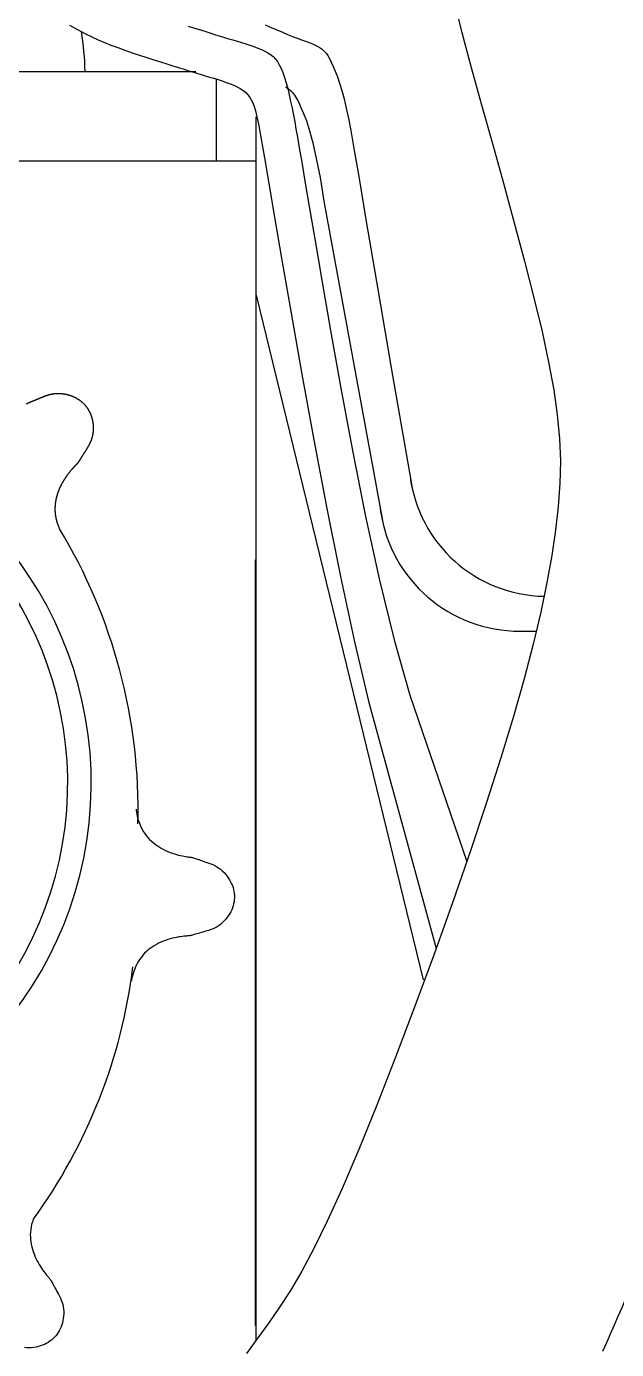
# Model space of a CAD drawing. Header units: millimetres. Extents: x -390 to 2317, y 0 to 1124.
# Drawn here: x 636.2 to 715.6, y 203.7 to 381.5 of the extents above; entities that cross this region are included whole.
import ezdxf

# ---------------------------------------------------------------- set-up
doc = ezdxf.new("R2010")
doc.units = ezdxf.units.MM
doc.layers.add('ceco.net 102 chopper', color=7, linetype='Continuous')

msp = doc.modelspace()

# ---------------------------------------------------------------- linework, layer by layer
at = {"layer": 'ceco.net 102 chopper'}
for p, q in [((693.7, 384.95), (694.79, 380.69)), ((642.01, 381.69), (643.11, 381.08)), ((643.11, 381.08), (644.1, 380.56)), ((644.1, 380.56), (645.01, 380.11)), ((657.99, 381.56), (658.85, 381.29)), ((658.85, 381.29), (659.64, 381.04)), ((659.64, 381.04), (660.36, 380.82)), ((660.36, 380.82), (661.04, 380.6)), ((661.04, 380.6), (661.67, 380.4)), ((668.34, 381.74), (669.14, 381.38)), ((669.14, 381.38), (669.91, 381.04)), ((669.91, 381.04), (670.65, 380.72)), ((670.65, 380.72), (671.34, 380.44)), ((694.79, 380.69), (696.05, 376)), ((645.01, 380.11), (645.87, 379.71)), ((645.87, 379.71), (646.72, 379.35)), ((646.72, 379.35), (647.59, 379)), ((647.59, 379), (648.51, 378.66)), ((661.67, 380.4), (662.28, 380.22)), ((662.28, 380.22), (662.86, 380.04)), ((662.86, 380.04), (663.43, 379.86)), ((663.43, 379.86), (664, 379.69)), ((664, 379.69), (664.57, 379.52)), ((664.57, 379.52), (665.15, 379.34)), ((665.15, 379.34), (665.72, 379.17)), ((665.72, 379.17), (666.29, 378.99)), ((666.29, 378.99), (666.83, 378.8)), ((666.83, 378.8), (667.35, 378.61)), ((671.34, 380.44), (672, 380.18)), ((672, 380.18), (672.62, 379.95)), ((672.62, 379.95), (673.2, 379.73)), ((673.2, 379.73), (673.74, 379.54)), ((673.74, 379.54), (674.23, 379.35)), ((674.23, 379.35), (674.68, 379.18)), ((674.68, 379.18), (675.08, 379)), ((675.08, 379), (675.43, 378.83)), ((675.43, 378.83), (675.74, 378.65)), ((648.51, 378.66), (649.47, 378.32)), ((649.47, 378.32), (650.45, 377.98)), ((650.45, 377.98), (651.43, 377.66)), ((651.43, 377.66), (652.41, 377.34)), ((652.41, 377.34), (653.36, 377.04)), ((653.36, 377.04), (654.27, 376.75)), ((667.35, 378.61), (667.84, 378.41)), ((667.84, 378.41), (668.29, 378.2)), ((668.29, 378.2), (668.7, 377.98)), ((668.7, 377.98), (669.06, 377.74)), ((669.06, 377.74), (669.4, 377.47)), ((669.4, 377.47), (669.7, 377.15)), ((669.7, 377.15), (669.98, 376.79)), ((675.74, 378.65), (676.02, 378.44)), ((676.02, 378.44), (676.28, 378.2)), ((676.28, 378.2), (676.52, 377.92)), ((676.52, 377.92), (676.75, 377.59)), ((676.75, 377.59), (676.98, 377.19)), ((676.98, 377.19), (677.23, 376.71)), ((603.36, 375.44), (659, 375.44)), ((654.27, 376.75), (655.13, 376.48)), ((655.13, 376.48), (655.92, 376.24)), ((655.92, 376.24), (656.64, 376.01)), ((656.64, 376.01), (657.32, 375.8)), ((657.32, 375.8), (657.95, 375.6)), ((657.95, 375.6), (658.56, 375.41)), ((658.56, 375.41), (659.14, 375.23)), ((659.14, 375.23), (659.71, 375.05)), ((669.98, 376.79), (670.23, 376.37)), ((670.23, 376.37), (670.48, 375.88)), ((670.48, 375.88), (670.71, 375.32)), ((670.71, 375.32), (670.93, 374.67)), ((677.23, 376.71), (677.48, 376.15)), ((677.48, 376.15), (677.76, 375.5)), ((677.76, 375.5), (678.04, 374.74)), ((696.05, 376), (697.43, 370.99)), ((659.71, 375.05), (660.28, 374.88)), ((660.28, 374.88), (660.85, 374.71)), ((660.85, 374.71), (661.43, 374.54)), ((661.43, 374.54), (662, 374.36)), ((661.75, 374.44), (661.75, 363.41)), ((662, 374.36), (662.57, 374.18)), ((662.57, 374.18), (663.11, 374)), ((663.11, 374), (663.63, 373.8)), ((663.63, 373.8), (664.12, 373.6)), ((664.12, 373.6), (664.57, 373.39)), ((664.57, 373.39), (664.98, 373.17)), ((670.93, 374.67), (671.15, 373.94)), ((671.15, 373.94), (671.36, 373.15)), ((678.04, 374.74), (678.34, 373.88)), ((678.34, 373.88), (678.64, 372.89)), ((664.98, 373.17), (665.34, 372.94)), ((665.34, 372.94), (665.67, 372.67)), ((665.67, 372.67), (665.96, 372.38)), ((665.96, 372.38), (666.23, 372.05)), ((666.23, 372.05), (666.46, 371.67)), ((666.46, 371.67), (666.67, 371.25)), ((671.36, 373.15), (671.57, 372.31)), ((671.57, 372.31), (671.76, 371.43)), ((678.64, 372.89), (678.94, 371.78)), ((678.94, 371.78), (679.24, 370.54)), ((666.67, 371.25), (666.86, 370.76)), ((666.86, 370.76), (667.03, 370.19)), ((667.03, 370.19), (667.23, 369.38)), ((671.76, 371.43), (671.95, 370.52)), ((671.95, 370.52), (672.14, 369.6)), ((679.24, 370.54), (679.54, 369.15)), ((697.43, 370.99), (698.89, 365.77)), ((667.14, 204.99), (667.14, 369.36)), ((667.23, 369.38), (667.47, 368.16)), ((667.47, 368.16), (667.79, 366.38)), ((672.14, 369.6), (672.31, 368.67)), ((672.31, 368.67), (672.48, 367.73)), ((679.54, 369.15), (679.85, 367.52)), ((667.79, 366.38), (668.23, 363.85)), ((672.48, 367.73), (672.68, 366.63)), ((672.68, 366.63), (672.92, 365.2)), ((679.85, 367.52), (680.27, 365.12)), ((672.92, 365.2), (673.25, 363.29)), ((680.27, 365.12), (680.91, 361.34)), ((698.89, 365.77), (700.37, 360.44)), ((668.23, 363.85), (668.82, 360.4)), ((673.25, 363.29), (673.68, 360.72)), ((680.91, 361.34), (681.88, 355.58)), ((668.82, 360.4), (669.6, 355.87)), ((673.68, 360.72), (674.26, 357.33)), ((700.37, 360.44), (701.83, 355.14)), ((669.6, 355.87), (670.59, 350.09)), ((674.26, 357.33), (675.01, 352.95)), ((681.88, 355.58), (683.3, 347.22)), ((701.83, 355.14), (703.21, 349.96)), ((675.01, 352.95), (675.95, 347.42)), ((670.59, 350.09), (671.82, 342.98)), ((703.21, 349.96), (704.48, 345.05)), ((675.95, 347.42), (677.12, 340.65)), ((683.3, 347.22), (685.29, 335.65)), ((667.14, 345.4), (689.57, 253.38)), ((704.48, 345.05), (705.57, 340.5)), ((671.82, 342.98), (673.26, 334.8)), ((677.12, 340.65), (678.5, 332.9)), ((705.57, 340.5), (706.46, 336.4)), ((706.46, 336.4), (707.14, 332.69)), ((673.26, 334.8), (674.88, 325.94)), ((685.29, 335.65), (687.96, 320.26)), ((678.5, 332.9), (680.06, 324.53)), ((707.14, 332.69), (707.62, 329.3)), ((636.22, 330.78), (636.23, 330.79)), ((636.23, 330.79), (636.24, 330.79)), ((636.24, 330.79), (636.25, 330.8)), ((636.25, 330.8), (636.27, 330.81)), ((636.27, 330.81), (636.28, 330.81)), ((636.28, 330.81), (636.29, 330.82)), ((636.29, 330.82), (636.3, 330.83)), ((636.3, 330.83), (636.31, 330.84)), ((636.31, 330.84), (636.33, 330.84)), ((636.33, 330.84), (636.34, 330.85)), ((636.34, 330.85), (636.35, 330.86)), ((636.35, 330.86), (636.36, 330.86)), ((636.36, 330.86), (636.37, 330.87)), ((636.37, 330.87), (636.39, 330.88)), ((636.39, 330.88), (636.4, 330.89)), ((636.4, 330.89), (636.41, 330.89)), ((636.41, 330.89), (636.42, 330.9)), ((636.42, 330.9), (636.44, 330.91)), ((636.44, 330.91), (636.45, 330.91)), ((636.45, 330.91), (636.46, 330.92)), ((636.46, 330.92), (636.48, 330.93)), ((636.48, 330.93), (636.49, 330.93)), ((636.49, 330.93), (636.5, 330.94)), ((636.5, 330.94), (636.52, 330.95)), ((636.52, 330.95), (636.53, 330.95)), ((636.53, 330.95), (636.55, 330.96)), ((636.55, 330.96), (636.56, 330.97)), ((636.56, 330.97), (636.57, 330.97)), ((636.57, 330.97), (636.59, 330.98)), ((636.59, 330.98), (636.6, 330.99)), ((636.6, 330.99), (636.62, 330.99)), ((636.62, 330.99), (636.63, 331)), ((636.63, 331), (636.65, 331.01)), ((636.65, 331.01), (636.67, 331.01)), ((636.67, 331.01), (636.68, 331.02)), ((636.68, 331.02), (636.7, 331.03)), ((636.7, 331.03), (636.71, 331.03)), ((636.71, 331.03), (636.73, 331.04)), ((636.73, 331.04), (636.75, 331.05)), ((636.75, 331.05), (636.76, 331.05)), ((636.76, 331.05), (636.78, 331.06)), ((636.78, 331.06), (636.8, 331.07)), ((636.8, 331.07), (636.81, 331.08)), ((636.81, 331.08), (636.83, 331.08)), ((636.83, 331.08), (636.85, 331.09)), ((636.85, 331.09), (636.87, 331.1)), ((636.87, 331.1), (636.89, 331.1)), ((636.89, 331.1), (636.9, 331.11)), ((636.9, 331.11), (636.92, 331.12)), ((636.92, 331.12), (636.94, 331.13)), ((636.94, 331.13), (636.96, 331.13)), ((636.96, 331.13), (636.98, 331.14)), ((636.98, 331.14), (637, 331.15)), ((637, 331.15), (637.02, 331.16)), ((637.02, 331.16), (637.04, 331.16)), ((637.04, 331.16), (637.06, 331.17)), ((637.06, 331.17), (637.08, 331.18)), ((637.08, 331.18), (637.1, 331.19)), ((637.1, 331.19), (637.12, 331.2)), ((637.12, 331.2), (637.14, 331.2)), ((637.14, 331.2), (637.16, 331.21)), ((637.16, 331.21), (637.18, 331.22)), ((637.18, 331.22), (637.2, 331.23)), ((637.2, 331.23), (637.23, 331.24)), ((637.23, 331.24), (637.25, 331.25)), ((637.25, 331.25), (637.27, 331.26)), ((637.27, 331.26), (637.29, 331.26)), ((637.29, 331.26), (637.32, 331.27)), ((637.32, 331.27), (637.34, 331.28)), ((637.34, 331.28), (637.36, 331.29)), ((637.36, 331.29), (637.39, 331.3)), ((637.39, 331.3), (637.41, 331.31)), ((637.41, 331.31), (637.43, 331.32)), ((637.43, 331.32), (637.46, 331.33)), ((637.46, 331.33), (637.48, 331.34)), ((637.48, 331.34), (637.51, 331.35)), ((637.51, 331.35), (637.53, 331.36)), ((637.53, 331.36), (637.56, 331.37)), ((637.56, 331.37), (637.58, 331.38)), ((637.58, 331.38), (637.61, 331.39)), ((637.61, 331.39), (637.63, 331.4)), ((637.63, 331.4), (637.66, 331.41)), ((637.66, 331.41), (637.69, 331.42)), ((637.69, 331.42), (637.71, 331.43)), ((637.71, 331.43), (637.74, 331.45)), ((637.74, 331.45), (637.77, 331.46)), ((637.77, 331.46), (637.8, 331.47)), ((637.8, 331.47), (637.82, 331.48)), ((637.82, 331.48), (637.85, 331.49)), ((637.85, 331.49), (637.88, 331.5)), ((637.88, 331.5), (637.91, 331.52)), ((637.91, 331.52), (637.94, 331.53)), ((637.94, 331.53), (637.97, 331.54)), ((637.97, 331.54), (638, 331.55)), ((638, 331.55), (638.03, 331.57)), ((638.03, 331.57), (638.05, 331.58)), ((638.05, 331.58), (638.08, 331.59)), ((638.08, 331.59), (638.12, 331.6)), ((638.12, 331.6), (638.15, 331.62)), ((638.15, 331.62), (638.18, 331.63)), ((638.18, 331.63), (638.21, 331.64)), ((638.21, 331.64), (638.24, 331.66)), ((638.24, 331.66), (638.27, 331.67)), ((638.27, 331.67), (638.3, 331.68)), ((638.3, 331.68), (638.33, 331.69)), ((638.33, 331.69), (638.36, 331.71)), ((638.36, 331.71), (638.4, 331.72)), ((638.4, 331.72), (638.43, 331.73)), ((638.43, 331.73), (638.46, 331.75)), ((638.46, 331.75), (638.49, 331.76)), ((638.49, 331.76), (638.53, 331.77)), ((638.53, 331.77), (638.56, 331.79)), ((638.56, 331.79), (638.59, 331.8)), ((638.59, 331.8), (638.63, 331.81)), ((638.63, 331.81), (638.66, 331.82)), ((638.66, 331.82), (638.69, 331.84)), ((638.69, 331.84), (638.73, 331.85)), ((638.73, 331.85), (638.76, 331.86)), ((638.76, 331.86), (638.8, 331.87)), ((638.8, 331.87), (638.83, 331.89)), ((638.83, 331.89), (638.87, 331.9)), ((638.87, 331.9), (638.9, 331.91)), ((638.9, 331.91), (638.94, 331.92)), ((638.94, 331.92), (638.97, 331.93)), ((638.97, 331.93), (639.01, 331.94)), ((639.01, 331.94), (639.04, 331.96)), ((639.04, 331.96), (639.08, 331.97)), ((639.08, 331.97), (639.11, 331.98)), ((639.11, 331.98), (639.15, 331.99)), ((639.15, 331.99), (639.19, 332)), ((639.19, 332), (639.22, 332.01)), ((639.22, 332.01), (639.26, 332.02)), ((639.26, 332.02), (639.3, 332.03)), ((639.3, 332.03), (639.33, 332.04)), ((639.33, 332.04), (639.37, 332.05)), ((639.37, 332.05), (639.41, 332.06)), ((639.41, 332.06), (639.44, 332.07)), ((639.44, 332.07), (639.48, 332.08)), ((639.48, 332.08), (639.52, 332.09)), ((639.52, 332.09), (639.55, 332.09)), ((639.55, 332.09), (639.59, 332.1)), ((639.59, 332.1), (639.63, 332.11)), ((639.63, 332.11), (639.67, 332.12)), ((639.67, 332.12), (639.7, 332.12)), ((639.7, 332.12), (639.74, 332.13)), ((639.74, 332.13), (639.78, 332.14)), ((639.78, 332.14), (639.82, 332.14)), ((639.82, 332.14), (639.86, 332.15)), ((639.86, 332.15), (639.89, 332.16)), ((639.89, 332.16), (639.93, 332.16)), ((639.93, 332.16), (639.97, 332.17)), ((639.97, 332.17), (640.01, 332.17)), ((640.01, 332.17), (640.05, 332.17)), ((640.05, 332.17), (640.09, 332.18)), ((640.09, 332.18), (640.12, 332.18)), ((640.12, 332.18), (640.16, 332.18)), ((640.16, 332.18), (640.2, 332.19)), ((640.2, 332.19), (640.24, 332.19)), ((640.24, 332.19), (640.28, 332.19)), ((640.28, 332.19), (640.32, 332.19)), ((640.32, 332.19), (640.36, 332.19)), ((640.36, 332.19), (640.4, 332.2)), ((640.4, 332.2), (640.44, 332.2)), ((640.44, 332.2), (640.47, 332.2)), ((640.47, 332.2), (640.51, 332.2)), ((640.51, 332.2), (640.55, 332.2)), ((640.55, 332.2), (640.59, 332.2)), ((640.59, 332.2), (640.63, 332.19)), ((640.63, 332.19), (640.67, 332.19)), ((640.67, 332.19), (640.71, 332.19)), ((640.71, 332.19), (640.75, 332.19)), ((640.75, 332.19), (640.79, 332.19)), ((640.79, 332.19), (640.83, 332.18)), ((640.83, 332.18), (640.86, 332.18)), ((640.86, 332.18), (640.9, 332.18)), ((640.9, 332.18), (640.94, 332.17)), ((640.94, 332.17), (640.98, 332.17)), ((640.98, 332.17), (641.02, 332.17)), ((641.02, 332.17), (641.06, 332.16)), ((641.06, 332.16), (641.1, 332.16)), ((641.1, 332.16), (641.14, 332.15)), ((641.14, 332.15), (641.17, 332.15)), ((641.17, 332.15), (641.21, 332.14)), ((641.21, 332.14), (641.25, 332.14)), ((641.25, 332.14), (641.29, 332.13)), ((641.29, 332.13), (641.33, 332.12)), ((641.33, 332.12), (641.37, 332.12)), ((641.37, 332.12), (641.41, 332.11)), ((641.41, 332.11), (641.44, 332.1)), ((641.44, 332.1), (641.48, 332.09)), ((641.48, 332.09), (641.52, 332.09)), ((641.52, 332.09), (641.56, 332.08)), ((641.56, 332.08), (641.6, 332.07)), ((641.6, 332.07), (641.63, 332.06)), ((641.63, 332.06), (641.67, 332.05)), ((641.67, 332.05), (641.71, 332.04)), ((641.71, 332.04), (641.75, 332.03)), ((641.75, 332.03), (641.78, 332.02)), ((641.78, 332.02), (641.82, 332.01)), ((641.82, 332.01), (641.86, 332)), ((641.86, 332), (641.89, 331.99)), ((641.89, 331.99), (641.93, 331.98)), ((641.93, 331.98), (641.97, 331.97)), ((641.97, 331.97), (642, 331.96)), ((642, 331.96), (642.04, 331.95)), ((642.04, 331.95), (642.08, 331.94)), ((642.08, 331.94), (642.11, 331.93)), ((642.11, 331.93), (642.15, 331.91)), ((642.15, 331.91), (642.18, 331.9)), ((642.18, 331.9), (642.22, 331.89)), ((642.22, 331.89), (642.25, 331.88)), ((642.25, 331.88), (642.29, 331.86)), ((642.29, 331.86), (642.32, 331.85)), ((642.32, 331.85), (642.36, 331.84)), ((642.36, 331.84), (642.39, 331.82)), ((642.39, 331.82), (642.43, 331.81)), ((642.43, 331.81), (642.46, 331.8)), ((642.46, 331.8), (642.49, 331.78)), ((642.49, 331.78), (642.53, 331.77)), ((642.53, 331.77), (642.56, 331.75)), ((642.56, 331.75), (642.6, 331.74)), ((642.6, 331.74), (642.63, 331.72)), ((642.63, 331.72), (642.66, 331.71)), ((642.66, 331.71), (642.69, 331.69)), ((642.69, 331.69), (642.73, 331.67)), ((642.73, 331.67), (642.76, 331.66)), ((642.76, 331.66), (642.79, 331.64)), ((642.79, 331.64), (642.82, 331.63)), ((642.82, 331.63), (642.86, 331.61)), ((642.86, 331.61), (642.89, 331.59)), ((642.89, 331.59), (642.92, 331.58)), ((642.92, 331.58), (642.95, 331.56)), ((642.95, 331.56), (642.98, 331.54)), ((642.98, 331.54), (643.01, 331.52)), ((643.01, 331.52), (643.04, 331.51)), ((643.04, 331.51), (643.07, 331.49)), ((643.07, 331.49), (643.1, 331.47)), ((643.1, 331.47), (643.13, 331.45)), ((643.13, 331.45), (643.16, 331.43)), ((643.16, 331.43), (643.19, 331.41)), ((643.19, 331.41), (643.22, 331.39)), ((643.22, 331.39), (643.25, 331.37)), ((643.25, 331.37), (643.28, 331.36)), ((643.28, 331.36), (643.31, 331.34)), ((643.31, 331.34), (643.34, 331.32)), ((643.34, 331.32), (643.37, 331.3)), ((643.37, 331.3), (643.39, 331.28)), ((643.39, 331.28), (643.42, 331.26)), ((643.42, 331.26), (643.45, 331.23)), ((643.45, 331.23), (643.48, 331.21)), ((643.48, 331.21), (643.5, 331.19)), ((643.5, 331.19), (643.53, 331.17)), ((643.53, 331.17), (643.56, 331.15)), ((643.56, 331.15), (643.59, 331.13)), ((643.59, 331.13), (643.61, 331.11)), ((643.61, 331.11), (643.64, 331.09)), ((643.64, 331.09), (643.66, 331.06)), ((643.66, 331.06), (643.69, 331.04)), ((643.69, 331.04), (643.72, 331.02)), ((643.72, 331.02), (643.74, 331)), ((643.74, 331), (643.77, 330.97)), ((643.77, 330.97), (643.79, 330.95)), ((643.79, 330.95), (643.82, 330.93)), ((643.82, 330.93), (643.84, 330.9)), ((643.84, 330.9), (643.87, 330.88)), ((643.87, 330.88), (643.89, 330.86)), ((643.89, 330.86), (643.92, 330.83)), ((643.92, 330.83), (643.94, 330.81)), ((643.94, 330.81), (643.96, 330.78)), ((643.96, 330.78), (643.99, 330.76)), ((643.99, 330.76), (644.01, 330.73)), ((644.01, 330.73), (644.03, 330.71)), ((644.03, 330.71), (644.06, 330.68)), ((644.06, 330.68), (644.08, 330.66)), ((644.08, 330.66), (644.1, 330.63)), ((644.1, 330.63), (644.12, 330.61)), ((644.12, 330.61), (644.15, 330.58)), ((644.15, 330.58), (644.17, 330.56)), ((644.17, 330.56), (644.19, 330.53)), ((644.19, 330.53), (644.21, 330.5)), ((644.21, 330.5), (644.23, 330.48)), ((644.23, 330.48), (644.25, 330.45)), ((644.25, 330.45), (644.27, 330.42)), ((644.27, 330.42), (644.29, 330.4)), ((644.29, 330.4), (644.31, 330.37)), ((644.31, 330.37), (644.33, 330.34)), ((644.33, 330.34), (644.35, 330.31)), ((644.35, 330.31), (644.37, 330.29)), ((644.37, 330.29), (644.39, 330.26)), ((644.39, 330.26), (644.41, 330.23)), ((644.41, 330.23), (644.43, 330.2)), ((644.43, 330.2), (644.45, 330.17)), ((644.45, 330.17), (644.47, 330.15)), ((644.47, 330.15), (644.49, 330.12)), ((644.49, 330.12), (644.51, 330.09)), ((644.51, 330.09), (644.52, 330.06)), ((644.52, 330.06), (644.54, 330.03)), ((644.54, 330.03), (644.56, 330)), ((644.56, 330), (644.58, 329.97)), ((644.58, 329.97), (644.59, 329.94)), ((644.59, 329.94), (644.61, 329.91)), ((644.61, 329.91), (644.63, 329.88)), ((644.63, 329.88), (644.64, 329.85)), ((644.64, 329.85), (644.66, 329.82)), ((644.66, 329.82), (644.68, 329.79)), ((644.68, 329.79), (644.69, 329.76)), ((644.69, 329.76), (644.71, 329.73)), ((644.71, 329.73), (644.72, 329.7)), ((644.72, 329.7), (644.74, 329.67)), ((644.74, 329.67), (644.75, 329.64)), ((644.75, 329.64), (644.77, 329.6)), ((644.77, 329.6), (644.78, 329.57)), ((644.78, 329.57), (644.8, 329.54)), ((644.8, 329.54), (644.81, 329.51)), ((644.81, 329.51), (644.83, 329.48)), ((644.83, 329.48), (644.84, 329.44)), ((644.84, 329.44), (644.85, 329.41)), ((644.85, 329.41), (644.86, 329.38)), ((644.86, 329.38), (644.88, 329.35)), ((644.88, 329.35), (644.89, 329.31)), ((644.89, 329.31), (644.9, 329.28)), ((644.9, 329.28), (644.91, 329.25)), ((644.91, 329.25), (644.93, 329.21)), ((644.93, 329.21), (644.94, 329.18)), ((644.94, 329.18), (644.95, 329.15)), ((644.95, 329.15), (644.96, 329.11)), ((644.96, 329.11), (644.97, 329.08)), ((644.97, 329.08), (644.98, 329.04)), ((644.98, 329.04), (644.99, 329.01)), ((644.99, 329.01), (645, 328.98)), ((645, 328.98), (645.01, 328.94)), ((645.01, 328.94), (645.02, 328.91)), ((707.62, 329.3), (707.91, 326.12)), ((645.02, 328.91), (645.03, 328.87)), ((645.03, 328.87), (645.04, 328.84)), ((645.04, 328.84), (645.05, 328.8)), ((645.05, 328.8), (645.06, 328.76)), ((645.06, 328.76), (645.07, 328.73)), ((645.07, 328.73), (645.08, 328.69)), ((645.08, 328.69), (645.09, 328.66)), ((645.09, 328.66), (645.09, 328.62)), ((645.09, 328.62), (645.1, 328.59)), ((645.1, 328.59), (645.11, 328.55)), ((645.11, 328.55), (645.12, 328.51)), ((645.12, 328.51), (645.12, 328.48)), ((645.12, 328.48), (645.13, 328.44)), ((645.13, 328.44), (645.13, 328.4)), ((645.13, 328.4), (645.14, 328.36)), ((645.14, 328.36), (645.15, 328.33)), ((645.15, 328.33), (645.15, 328.29)), ((645.15, 328.29), (645.16, 328.25)), ((645.16, 328.25), (645.16, 328.21)), ((645.16, 328.21), (645.17, 328.18)), ((645.17, 328.18), (645.17, 328.14)), ((645.17, 328.14), (645.18, 328.1)), ((645.18, 328.1), (645.18, 328.06)), ((645.18, 328.06), (645.18, 328.03)), ((645.18, 328.03), (645.19, 327.99)), ((645.19, 327.99), (645.19, 327.95)), ((645.19, 327.95), (645.19, 327.91)), ((645.19, 327.91), (645.2, 327.87)), ((645.2, 327.17), (645.19, 327.13)), ((645.2, 327.87), (645.2, 327.83)), ((645.2, 327.83), (645.2, 327.8)), ((645.2, 327.8), (645.2, 327.76)), ((645.2, 327.76), (645.2, 327.72)), ((645.2, 327.72), (645.21, 327.68)), ((645.21, 327.37), (645.2, 327.33)), ((645.2, 327.33), (645.2, 327.29)), ((645.2, 327.29), (645.2, 327.25)), ((645.2, 327.25), (645.2, 327.21)), ((645.2, 327.21), (645.2, 327.17)), ((645.21, 327.68), (645.21, 327.64)), ((645.21, 327.64), (645.21, 327.6)), ((645.21, 327.6), (645.21, 327.56)), ((645.21, 327.56), (645.21, 327.52)), ((645.21, 327.52), (645.21, 327.48)), ((645.21, 327.48), (645.21, 327.45)), ((645.21, 327.45), (645.21, 327.41)), ((645.21, 327.41), (645.21, 327.37)), ((644.71, 325.4), (644.69, 325.36)), ((644.72, 325.43), (644.71, 325.4)), ((644.74, 325.47), (644.72, 325.43)), ((644.76, 325.5), (644.74, 325.47)), ((644.77, 325.53), (644.76, 325.5)), ((644.79, 325.57), (644.77, 325.53)), ((644.81, 325.6), (644.79, 325.57)), ((644.82, 325.64), (644.81, 325.6)), ((644.84, 325.67), (644.82, 325.64)), ((644.85, 325.71), (644.84, 325.67)), ((644.87, 325.74), (644.85, 325.71)), ((644.88, 325.78), (644.87, 325.74)), ((644.89, 325.81), (644.88, 325.78)), ((644.91, 325.85), (644.89, 325.81)), ((644.92, 325.89), (644.91, 325.85)), ((644.94, 325.92), (644.92, 325.89)), ((644.95, 325.96), (644.94, 325.92)), ((644.96, 325.99), (644.95, 325.96)), ((644.97, 326.03), (644.96, 325.99)), ((644.99, 326.07), (644.97, 326.03)), ((645, 326.1), (644.99, 326.07)), ((645.01, 326.14), (645, 326.1)), ((645.02, 326.18), (645.01, 326.14)), ((645.03, 326.22), (645.02, 326.18)), ((645.04, 326.25), (645.03, 326.22)), ((645.05, 326.29), (645.04, 326.25)), ((645.06, 326.33), (645.05, 326.29)), ((645.07, 326.36), (645.06, 326.33)), ((645.08, 326.4), (645.07, 326.36)), ((645.09, 326.44), (645.08, 326.4)), ((645.1, 326.48), (645.09, 326.44)), ((645.11, 326.52), (645.1, 326.48)), ((645.12, 326.59), (645.11, 326.55)), ((645.11, 326.55), (645.11, 326.52)), ((645.13, 326.63), (645.12, 326.59)), ((645.14, 326.67), (645.13, 326.63)), ((645.15, 326.75), (645.14, 326.71)), ((645.14, 326.71), (645.14, 326.67)), ((645.16, 326.82), (645.15, 326.78)), ((645.15, 326.78), (645.15, 326.75)), ((645.17, 326.86), (645.16, 326.82)), ((645.18, 326.94), (645.17, 326.9)), ((645.17, 326.9), (645.17, 326.86)), ((645.19, 327.06), (645.18, 327.02)), ((645.18, 327.02), (645.18, 326.98)), ((645.18, 326.98), (645.18, 326.94)), ((645.19, 327.13), (645.19, 327.1)), ((645.19, 327.1), (645.19, 327.06)), ((674.88, 325.94), (676.62, 316.74)), ((707.91, 326.12), (708.03, 323.07)), ((643.61, 323.6), (643.6, 323.58)), ((643.62, 323.62), (643.61, 323.6)), ((643.64, 323.64), (643.62, 323.62)), ((643.65, 323.67), (643.64, 323.64)), ((643.66, 323.69), (643.65, 323.67)), ((643.68, 323.71), (643.66, 323.69)), ((643.69, 323.73), (643.68, 323.71)), ((643.7, 323.75), (643.69, 323.73)), ((643.72, 323.77), (643.7, 323.75)), ((643.73, 323.79), (643.72, 323.77)), ((643.74, 323.82), (643.73, 323.79)), ((643.76, 323.84), (643.74, 323.82)), ((643.77, 323.86), (643.76, 323.84)), ((643.79, 323.88), (643.77, 323.86)), ((643.8, 323.91), (643.79, 323.88)), ((643.81, 323.93), (643.8, 323.91)), ((643.83, 323.95), (643.81, 323.93)), ((643.84, 323.98), (643.83, 323.95)), ((643.86, 324), (643.84, 323.98)), ((643.88, 324.02), (643.86, 324)), ((643.89, 324.05), (643.88, 324.02)), ((643.91, 324.07), (643.89, 324.05)), ((643.92, 324.1), (643.91, 324.07)), ((643.94, 324.12), (643.92, 324.1)), ((643.96, 324.15), (643.94, 324.12)), ((643.97, 324.17), (643.96, 324.15)), ((643.99, 324.2), (643.97, 324.17)), ((644.01, 324.23), (643.99, 324.2)), ((644.02, 324.25), (644.01, 324.23)), ((644.04, 324.28), (644.02, 324.25)), ((644.06, 324.31), (644.04, 324.28)), ((644.08, 324.33), (644.06, 324.31)), ((644.09, 324.36), (644.08, 324.33)), ((644.11, 324.39), (644.09, 324.36)), ((644.13, 324.41), (644.11, 324.39)), ((644.15, 324.44), (644.13, 324.41)), ((644.16, 324.47), (644.15, 324.44)), ((644.18, 324.5), (644.16, 324.47)), ((644.2, 324.53), (644.18, 324.5)), ((644.22, 324.55), (644.2, 324.53)), ((644.24, 324.58), (644.22, 324.55)), ((644.26, 324.61), (644.24, 324.58)), ((644.27, 324.64), (644.26, 324.61)), ((644.29, 324.67), (644.27, 324.64)), ((644.31, 324.7), (644.29, 324.67)), ((644.33, 324.73), (644.31, 324.7)), ((644.35, 324.76), (644.33, 324.73)), ((644.37, 324.79), (644.35, 324.76)), ((644.39, 324.82), (644.37, 324.79)), ((644.4, 324.85), (644.39, 324.82)), ((644.42, 324.88), (644.4, 324.85)), ((644.44, 324.91), (644.42, 324.88)), ((644.46, 324.94), (644.44, 324.91)), ((644.48, 324.97), (644.46, 324.94)), ((644.5, 325.01), (644.48, 324.97)), ((644.51, 325.04), (644.5, 325.01)), ((644.53, 325.07), (644.51, 325.04)), ((644.55, 325.1), (644.53, 325.07)), ((644.57, 325.13), (644.55, 325.1)), ((644.59, 325.17), (644.57, 325.13)), ((644.6, 325.2), (644.59, 325.17)), ((644.62, 325.23), (644.6, 325.2)), ((644.64, 325.26), (644.62, 325.23)), ((644.66, 325.3), (644.64, 325.26)), ((644.67, 325.33), (644.66, 325.3)), ((644.69, 325.36), (644.67, 325.33)), ((680.06, 324.53), (681.79, 315.87)), ((642.21, 321.84), (642.19, 321.82)), ((642.23, 321.87), (642.21, 321.84)), ((642.25, 321.89), (642.23, 321.87)), ((642.27, 321.91), (642.25, 321.89)), ((642.29, 321.93), (642.27, 321.91)), ((642.31, 321.96), (642.29, 321.93)), ((642.33, 321.98), (642.31, 321.96)), ((642.35, 322), (642.33, 321.98)), ((642.37, 322.02), (642.35, 322)), ((642.38, 322.04), (642.37, 322.02)), ((642.4, 322.06), (642.38, 322.04)), ((642.42, 322.08), (642.4, 322.06)), ((642.44, 322.1), (642.42, 322.08)), ((642.45, 322.12), (642.44, 322.1)), ((642.47, 322.14), (642.45, 322.12)), ((642.49, 322.16), (642.47, 322.14)), ((642.5, 322.18), (642.49, 322.16)), ((642.52, 322.2), (642.5, 322.18)), ((642.54, 322.21), (642.52, 322.2)), ((642.55, 322.23), (642.54, 322.21)), ((642.57, 322.25), (642.55, 322.23)), ((642.58, 322.26), (642.57, 322.25)), ((642.6, 322.28), (642.58, 322.26)), ((642.61, 322.3), (642.6, 322.28)), ((642.62, 322.31), (642.61, 322.3)), ((642.64, 322.33), (642.62, 322.31)), ((642.65, 322.34), (642.64, 322.33)), ((642.67, 322.36), (642.65, 322.34)), ((642.68, 322.37), (642.67, 322.36)), ((642.69, 322.38), (642.68, 322.37)), ((642.71, 322.4), (642.69, 322.38)), ((642.72, 322.41), (642.71, 322.4)), ((642.73, 322.42), (642.72, 322.41)), ((642.74, 322.44), (642.73, 322.42)), ((642.76, 322.45), (642.74, 322.44)), ((642.77, 322.46), (642.76, 322.45)), ((642.78, 322.47), (642.77, 322.46)), ((642.79, 322.49), (642.78, 322.47)), ((642.8, 322.5), (642.79, 322.49)), ((642.81, 322.51), (642.8, 322.5)), ((642.83, 322.52), (642.81, 322.51)), ((642.84, 322.53), (642.83, 322.52)), ((642.85, 322.55), (642.84, 322.53)), ((642.86, 322.56), (642.85, 322.55)), ((642.87, 322.57), (642.86, 322.56)), ((642.88, 322.58), (642.87, 322.57)), ((642.89, 322.59), (642.88, 322.58)), ((642.9, 322.6), (642.89, 322.59)), ((642.91, 322.61), (642.9, 322.6)), ((642.92, 322.62), (642.91, 322.61)), ((642.93, 322.63), (642.92, 322.62)), ((642.94, 322.64), (642.93, 322.63)), ((642.95, 322.65), (642.94, 322.64)), ((642.96, 322.66), (642.95, 322.65)), ((642.97, 322.67), (642.96, 322.66)), ((642.98, 322.68), (642.97, 322.67)), ((642.99, 322.69), (642.98, 322.68)), ((643, 322.71), (642.99, 322.7)), ((642.99, 322.7), (642.99, 322.69)), ((643.01, 322.72), (643, 322.71)), ((643.02, 322.73), (643.01, 322.72)), ((643.03, 322.74), (643.02, 322.73)), ((643.04, 322.75), (643.03, 322.74)), ((643.05, 322.76), (643.04, 322.75)), ((643.06, 322.77), (643.05, 322.76)), ((643.07, 322.79), (643.06, 322.78)), ((643.06, 322.78), (643.06, 322.77)), ((643.08, 322.8), (643.07, 322.79)), ((643.09, 322.81), (643.08, 322.8)), ((643.1, 322.82), (643.09, 322.81)), ((643.11, 322.83), (643.1, 322.82)), ((643.12, 322.84), (643.11, 322.83)), ((643.13, 322.86), (643.12, 322.85)), ((643.12, 322.85), (643.12, 322.84)), ((643.14, 322.87), (643.13, 322.86)), ((643.15, 322.88), (643.14, 322.87)), ((643.16, 322.9), (643.15, 322.88)), ((643.17, 322.91), (643.16, 322.9)), ((643.18, 322.93), (643.17, 322.92)), ((643.17, 322.92), (643.17, 322.91)), ((643.19, 322.94), (643.18, 322.93)), ((643.2, 322.95), (643.19, 322.94)), ((643.21, 322.97), (643.2, 322.95)), ((643.22, 322.98), (643.21, 322.97)), ((643.23, 322.99), (643.22, 322.98)), ((643.24, 323.01), (643.23, 323)), ((643.23, 323), (643.23, 322.99)), ((643.25, 323.03), (643.24, 323.01)), ((643.26, 323.04), (643.25, 323.03)), ((643.27, 323.05), (643.26, 323.04)), ((643.28, 323.07), (643.27, 323.05)), ((643.29, 323.08), (643.28, 323.07)), ((643.3, 323.1), (643.29, 323.08)), ((643.31, 323.11), (643.3, 323.1)), ((643.32, 323.14), (643.31, 323.12)), ((643.31, 323.12), (643.31, 323.11)), ((643.33, 323.15), (643.32, 323.14)), ((643.34, 323.17), (643.33, 323.15)), ((643.35, 323.18), (643.34, 323.17)), ((643.36, 323.2), (643.35, 323.18)), ((643.37, 323.21), (643.36, 323.2)), ((643.38, 323.23), (643.37, 323.21)), ((643.39, 323.24), (643.38, 323.23)), ((643.4, 323.26), (643.39, 323.24)), ((643.41, 323.28), (643.4, 323.26)), ((643.42, 323.29), (643.41, 323.28)), ((643.43, 323.31), (643.42, 323.29)), ((643.44, 323.33), (643.43, 323.31)), ((643.45, 323.34), (643.44, 323.33)), ((643.46, 323.36), (643.45, 323.34)), ((643.47, 323.38), (643.46, 323.36)), ((643.48, 323.4), (643.47, 323.38)), ((643.5, 323.41), (643.48, 323.4)), ((643.51, 323.43), (643.5, 323.41)), ((643.52, 323.45), (643.51, 323.43)), ((643.53, 323.47), (643.52, 323.45)), ((643.54, 323.49), (643.53, 323.47)), ((643.55, 323.51), (643.54, 323.49)), ((643.56, 323.53), (643.55, 323.51)), ((643.58, 323.54), (643.56, 323.53)), ((643.59, 323.56), (643.58, 323.54)), ((643.6, 323.58), (643.59, 323.56)), ((708.03, 323.07), (707.97, 320.07)), ((640.98, 320.05), (640.96, 320.01)), ((641, 320.09), (640.98, 320.05)), ((641.02, 320.12), (641, 320.09)), ((641.04, 320.16), (641.02, 320.12)), ((641.06, 320.19), (641.04, 320.16)), ((641.08, 320.23), (641.06, 320.19)), ((641.1, 320.26), (641.08, 320.23)), ((641.12, 320.3), (641.1, 320.26)), ((641.14, 320.34), (641.12, 320.3)), ((641.16, 320.37), (641.14, 320.34)), ((641.18, 320.41), (641.16, 320.37)), ((641.2, 320.44), (641.18, 320.41)), ((641.22, 320.48), (641.2, 320.44)), ((641.24, 320.51), (641.22, 320.48)), ((641.26, 320.54), (641.24, 320.51)), ((641.29, 320.58), (641.26, 320.54)), ((641.31, 320.61), (641.29, 320.58)), ((641.33, 320.65), (641.31, 320.61)), ((641.35, 320.68), (641.33, 320.65)), ((641.37, 320.71), (641.35, 320.68)), ((641.39, 320.75), (641.37, 320.71)), ((641.42, 320.78), (641.39, 320.75)), ((641.44, 320.81), (641.42, 320.78)), ((641.46, 320.85), (641.44, 320.81)), ((641.48, 320.88), (641.46, 320.85)), ((641.5, 320.91), (641.48, 320.88)), ((641.53, 320.94), (641.5, 320.91)), ((641.55, 320.97), (641.53, 320.94)), ((641.57, 321.01), (641.55, 320.97)), ((641.59, 321.04), (641.57, 321.01)), ((641.61, 321.07), (641.59, 321.04)), ((641.64, 321.1), (641.61, 321.07)), ((641.66, 321.13), (641.64, 321.1)), ((641.68, 321.16), (641.66, 321.13)), ((641.7, 321.19), (641.68, 321.16)), ((641.72, 321.22), (641.7, 321.19)), ((641.75, 321.25), (641.72, 321.22)), ((641.77, 321.28), (641.75, 321.25)), ((641.79, 321.31), (641.77, 321.28)), ((641.81, 321.34), (641.79, 321.31)), ((641.83, 321.37), (641.81, 321.34)), ((641.86, 321.4), (641.83, 321.37)), ((641.88, 321.43), (641.86, 321.4)), ((641.9, 321.45), (641.88, 321.43)), ((641.92, 321.48), (641.9, 321.45)), ((641.94, 321.51), (641.92, 321.48)), ((641.96, 321.54), (641.94, 321.51)), ((641.99, 321.56), (641.96, 321.54)), ((642.01, 321.59), (641.99, 321.56)), ((642.03, 321.62), (642.01, 321.59)), ((642.05, 321.64), (642.03, 321.62)), ((642.07, 321.67), (642.05, 321.64)), ((642.09, 321.7), (642.07, 321.67)), ((642.11, 321.72), (642.09, 321.7)), ((642.13, 321.75), (642.11, 321.72)), ((642.15, 321.77), (642.13, 321.75)), ((642.17, 321.8), (642.15, 321.77)), ((642.19, 321.82), (642.17, 321.8)), ((687.96, 320.26), (688.1, 319.44)), ((707.97, 320.07), (707.76, 317.02)), ((640.27, 318.28), (640.26, 318.24)), ((640.28, 318.32), (640.27, 318.28)), ((640.29, 318.36), (640.28, 318.32)), ((640.31, 318.4), (640.29, 318.36)), ((640.32, 318.44), (640.31, 318.4)), ((640.33, 318.48), (640.32, 318.44)), ((640.34, 318.52), (640.33, 318.48)), ((640.35, 318.56), (640.34, 318.52)), ((640.36, 318.6), (640.35, 318.56)), ((640.38, 318.64), (640.36, 318.6)), ((640.39, 318.68), (640.38, 318.64)), ((640.4, 318.72), (640.39, 318.68)), ((640.42, 318.75), (640.4, 318.72)), ((640.43, 318.79), (640.42, 318.75)), ((640.44, 318.83), (640.43, 318.79)), ((640.46, 318.87), (640.44, 318.83)), ((640.47, 318.91), (640.46, 318.87)), ((640.48, 318.95), (640.47, 318.91)), ((640.5, 318.99), (640.48, 318.95)), ((640.51, 319.03), (640.5, 318.99)), ((640.53, 319.07), (640.51, 319.03)), ((640.54, 319.11), (640.53, 319.07)), ((640.56, 319.15), (640.54, 319.11)), ((640.57, 319.19), (640.56, 319.15)), ((640.59, 319.22), (640.57, 319.19)), ((640.61, 319.26), (640.59, 319.22)), ((640.62, 319.3), (640.61, 319.26)), ((640.64, 319.34), (640.62, 319.3)), ((640.65, 319.38), (640.64, 319.34)), ((640.67, 319.42), (640.65, 319.38)), ((640.69, 319.45), (640.67, 319.42)), ((640.7, 319.49), (640.69, 319.45)), ((640.72, 319.53), (640.7, 319.49)), ((640.74, 319.57), (640.72, 319.53)), ((640.76, 319.61), (640.74, 319.57)), ((640.77, 319.64), (640.76, 319.61)), ((640.79, 319.68), (640.77, 319.64)), ((640.81, 319.72), (640.79, 319.68)), ((640.83, 319.76), (640.81, 319.72)), ((640.85, 319.79), (640.83, 319.76)), ((640.86, 319.83), (640.85, 319.79)), ((640.88, 319.87), (640.86, 319.83)), ((640.9, 319.9), (640.88, 319.87)), ((640.92, 319.94), (640.9, 319.9)), ((640.94, 319.98), (640.92, 319.94)), ((640.96, 320.01), (640.94, 319.98)), ((640.07, 317.01), (640.06, 316.97)), ((640.06, 316.97), (640.06, 316.93)), ((640.06, 316.93), (640.06, 316.89)), ((640.06, 316.89), (640.06, 316.85)), ((640.06, 316.85), (640.06, 316.8)), ((640.06, 316.8), (640.06, 316.76)), ((640.06, 316.76), (640.06, 316.72)), ((640.06, 316.72), (640.06, 316.68)), ((640.06, 316.68), (640.06, 316.64)), ((640.06, 316.64), (640.06, 316.6)), ((640.06, 316.6), (640.06, 316.55)), ((640.06, 316.55), (640.06, 316.51)), ((640.06, 316.51), (640.06, 316.47)), ((640.08, 317.14), (640.07, 317.09)), ((640.07, 317.09), (640.07, 317.05)), ((640.07, 317.05), (640.07, 317.01)), ((640.09, 317.26), (640.08, 317.22)), ((640.08, 317.22), (640.08, 317.18)), ((640.08, 317.18), (640.08, 317.14)), ((640.1, 317.34), (640.09, 317.3)), ((640.09, 317.3), (640.09, 317.26)), ((640.11, 317.42), (640.1, 317.38)), ((640.1, 317.38), (640.1, 317.34)), ((640.12, 317.51), (640.11, 317.46)), ((640.11, 317.46), (640.11, 317.42)), ((640.13, 317.59), (640.12, 317.55)), ((640.12, 317.55), (640.12, 317.51)), ((640.14, 317.67), (640.13, 317.63)), ((640.13, 317.63), (640.13, 317.59)), ((640.15, 317.71), (640.14, 317.67)), ((640.16, 317.75), (640.15, 317.71)), ((640.17, 317.83), (640.16, 317.79)), ((640.16, 317.79), (640.16, 317.75)), ((640.18, 317.87), (640.17, 317.83)), ((640.19, 317.91), (640.18, 317.87)), ((640.2, 317.95), (640.19, 317.91)), ((640.21, 318.03), (640.2, 317.99)), ((640.2, 317.99), (640.2, 317.95)), ((640.22, 318.07), (640.21, 318.03)), ((640.23, 318.12), (640.22, 318.07)), ((640.24, 318.16), (640.23, 318.12)), ((640.25, 318.2), (640.24, 318.16)), ((640.26, 318.24), (640.25, 318.2)), ((676.62, 316.74), (678.46, 307.59)), ((707.76, 317.02), (707.4, 313.83)), ((640.06, 316.47), (640.06, 316.43)), ((640.06, 316.43), (640.06, 316.38)), ((640.06, 316.38), (640.07, 316.34)), ((640.07, 316.34), (640.07, 316.3)), ((640.07, 316.3), (640.07, 316.26)), ((640.07, 316.26), (640.08, 316.21)), ((640.08, 316.21), (640.08, 316.17)), ((640.08, 316.17), (640.08, 316.13)), ((640.08, 316.13), (640.09, 316.09)), ((640.09, 316.09), (640.09, 316.04)), ((640.09, 316.04), (640.1, 316)), ((640.1, 316), (640.1, 315.96)), ((640.1, 315.96), (640.11, 315.91)), ((640.11, 315.91), (640.11, 315.87)), ((640.11, 315.87), (640.12, 315.83)), ((640.12, 315.83), (640.13, 315.78)), ((640.13, 315.78), (640.13, 315.74)), ((640.13, 315.74), (640.14, 315.7)), ((640.14, 315.7), (640.15, 315.65)), ((640.15, 315.65), (640.16, 315.61)), ((640.16, 315.61), (640.17, 315.57)), ((640.17, 315.57), (640.17, 315.52)), ((640.17, 315.52), (640.18, 315.48)), ((640.18, 315.48), (640.19, 315.44)), ((640.19, 315.44), (640.2, 315.39)), ((640.2, 315.39), (640.21, 315.35)), ((640.21, 315.35), (640.22, 315.3)), ((640.22, 315.3), (640.23, 315.26)), ((640.23, 315.26), (640.24, 315.21)), ((640.24, 315.21), (640.26, 315.17)), ((640.26, 315.17), (640.27, 315.13)), ((640.27, 315.13), (640.28, 315.08)), ((640.28, 315.08), (640.29, 315.04)), ((640.29, 315.04), (640.31, 314.99)), ((640.31, 314.99), (640.32, 314.95)), ((640.32, 314.95), (640.33, 314.9)), ((640.33, 314.9), (640.35, 314.86)), ((640.35, 314.86), (640.36, 314.81)), ((640.36, 314.81), (640.37, 314.77)), ((640.37, 314.77), (640.39, 314.72)), ((640.39, 314.72), (640.4, 314.68)), ((681.79, 315.87), (683.67, 307.27)), ((640.4, 314.68), (640.42, 314.63)), ((640.42, 314.63), (640.44, 314.58)), ((640.44, 314.58), (640.46, 314.52)), ((640.46, 314.52), (640.48, 314.47)), ((640.48, 314.47), (640.5, 314.41)), ((640.5, 314.41), (640.52, 314.35)), ((640.52, 314.35), (640.55, 314.29)), ((640.55, 314.29), (640.57, 314.22)), ((640.57, 314.22), (640.6, 314.15)), ((640.6, 314.15), (640.63, 314.08)), ((640.63, 314.08), (640.66, 314.01)), ((707.4, 313.83), (706.89, 310.43)), ((667.05, 206.94), (667.05, 309.83)), ((706.89, 310.43), (706.23, 306.77)), ((678.46, 307.59), (680.35, 298.83)), ((683.67, 307.27), (685.66, 299.08)), ((706.23, 306.77), (705.39, 302.81)), ((705.39, 302.81), (704.37, 298.51)), ((680.35, 298.83), (682.25, 290.85)), ((685.66, 299.08), (687.77, 291.64)), ((701.74, 300.26), (704.78, 300.26)), ((704.37, 298.51), (703.15, 293.85)), ((703.15, 293.85), (701.71, 288.77)), ((687.77, 291.64), (695.45, 269.31)), ((682.25, 290.85), (691.32, 257.6)), ((701.71, 288.77), (700.03, 283.24)), ((700.03, 283.24), (698.11, 277.23)), ((650.99, 276.31), (650.99, 276.14)), ((650.99, 276.14), (651.02, 275.92)), ((651.02, 275.92), (651.07, 275.64)), ((651.07, 275.64), (651.14, 275.33)), ((698.11, 277.23), (695.94, 270.73)), ((651.14, 275.33), (651.23, 275)), ((651.23, 275), (651.34, 274.65)), ((651.34, 274.65), (651.47, 274.31)), ((651.47, 274.31), (651.61, 273.96)), ((651.61, 273.96), (651.77, 273.64)), ((651.77, 273.64), (651.94, 273.33)), ((651.94, 273.33), (652.13, 273.05)), ((652.13, 273.05), (652.33, 272.77)), ((652.33, 272.77), (652.54, 272.52)), ((652.54, 272.52), (652.77, 272.27)), ((652.77, 272.27), (653.01, 272.05)), ((653.01, 272.05), (653.26, 271.83)), ((653.26, 271.83), (653.52, 271.62)), ((653.52, 271.62), (653.79, 271.43)), ((653.79, 271.43), (654.07, 271.25)), ((654.07, 271.25), (654.35, 271.08)), ((654.35, 271.08), (654.64, 270.92)), ((654.64, 270.92), (654.94, 270.77)), ((654.94, 270.77), (655.24, 270.64)), ((655.24, 270.64), (655.54, 270.52)), ((655.54, 270.52), (655.84, 270.41)), ((655.84, 270.41), (656.13, 270.31)), ((656.13, 270.31), (656.42, 270.23)), ((695.94, 270.73), (693.56, 263.88)), ((656.42, 270.23), (656.7, 270.15)), ((656.7, 270.15), (656.96, 270.09)), ((656.96, 270.09), (657.21, 270.04)), ((657.21, 270.04), (657.44, 269.99)), ((657.44, 269.99), (657.64, 269.96)), ((657.64, 269.96), (657.82, 269.93)), ((657.82, 269.93), (657.98, 269.9)), ((657.98, 269.9), (658.12, 269.89)), ((658.12, 269.89), (658.24, 269.87)), ((658.24, 269.87), (658.36, 269.86)), ((658.36, 269.86), (658.47, 269.84)), ((658.47, 269.84), (658.57, 269.82)), ((658.57, 269.82), (658.69, 269.79)), ((658.69, 269.79), (658.81, 269.75)), ((658.81, 269.75), (658.94, 269.71)), ((658.94, 269.71), (659.08, 269.66)), ((659.08, 269.66), (659.23, 269.61)), ((659.23, 269.61), (659.4, 269.55)), ((659.4, 269.55), (659.58, 269.48)), ((659.58, 269.48), (659.77, 269.41)), ((659.77, 269.41), (659.99, 269.33)), ((659.99, 269.33), (660.22, 269.26)), ((660.22, 269.26), (660.47, 269.17)), ((660.47, 269.17), (660.74, 269.08)), ((660.74, 269.08), (661.01, 268.98)), ((661.01, 268.98), (661.28, 268.87)), ((661.28, 268.87), (661.55, 268.74)), ((661.55, 268.74), (661.82, 268.59)), ((661.82, 268.59), (662.08, 268.43)), ((662.08, 268.43), (662.33, 268.25)), ((662.33, 268.25), (662.57, 268.05)), ((662.57, 268.05), (662.8, 267.83)), ((662.8, 267.83), (663.01, 267.6)), ((663.01, 267.6), (663.2, 267.35)), ((663.2, 267.35), (663.38, 267.1)), ((663.38, 267.1), (663.54, 266.84)), ((663.54, 266.84), (663.69, 266.58)), ((663.69, 266.58), (663.81, 266.31)), ((663.81, 266.31), (663.92, 266.05)), ((663.92, 266.05), (664.01, 265.78)), ((664.01, 265.78), (664.08, 265.51)), ((664.08, 265.51), (664.14, 265.24)), ((664.14, 265.24), (664.17, 264.97)), ((664.17, 264.97), (664.19, 264.69)), ((664.03, 263.34), (663.94, 263.08)), ((664.09, 263.61), (664.03, 263.34)), ((664.15, 263.88), (664.09, 263.61)), ((664.18, 264.15), (664.15, 263.88)), ((664.2, 264.42), (664.18, 264.15)), ((664.19, 264.69), (664.2, 264.42)), ((693.56, 263.88), (691.05, 256.86)), ((663.04, 261.55), (662.84, 261.31)), ((663.24, 261.79), (663.04, 261.55)), ((663.41, 262.04), (663.24, 261.79)), ((663.57, 262.29), (663.41, 262.04)), ((663.71, 262.55), (663.57, 262.29)), ((663.83, 262.81), (663.71, 262.55)), ((663.94, 263.08), (663.83, 262.81)), ((659.31, 259.62), (659.13, 259.57)), ((659.51, 259.68), (659.31, 259.62)), ((659.73, 259.74), (659.51, 259.68)), ((659.97, 259.81), (659.73, 259.74)), ((660.22, 259.88), (659.97, 259.81)), ((660.49, 259.96), (660.22, 259.88)), ((660.76, 260.04), (660.49, 259.96)), ((661.04, 260.14), (660.76, 260.04)), ((661.32, 260.25), (661.04, 260.14)), ((661.6, 260.38), (661.32, 260.25)), ((661.87, 260.53), (661.6, 260.38)), ((662.13, 260.7), (661.87, 260.53)), ((662.38, 260.89), (662.13, 260.7)), ((662.61, 261.1), (662.38, 260.89)), ((662.84, 261.31), (662.61, 261.1)), ((653.42, 257.98), (653.14, 257.8)), ((653.71, 258.15), (653.42, 257.98)), ((654.01, 258.3), (653.71, 258.15)), ((654.31, 258.44), (654.01, 258.3)), ((654.61, 258.57), (654.31, 258.44)), ((654.92, 258.69), (654.61, 258.57)), ((655.23, 258.8), (654.92, 258.69)), ((655.54, 258.89), (655.23, 258.8)), ((655.85, 258.97), (655.54, 258.89)), ((656.15, 259.04), (655.85, 258.97)), ((656.43, 259.1), (656.15, 259.04)), ((656.71, 259.15), (656.43, 259.1)), ((656.96, 259.19), (656.71, 259.15)), ((657.2, 259.22), (656.96, 259.19)), ((657.4, 259.25), (657.2, 259.22)), ((657.58, 259.26), (657.4, 259.25)), ((657.74, 259.28), (657.58, 259.26)), ((657.87, 259.29), (657.74, 259.28)), ((657.99, 259.3), (657.87, 259.29)), ((658.1, 259.31), (657.99, 259.3)), ((658.2, 259.32), (658.1, 259.31)), ((658.31, 259.34), (658.2, 259.32)), ((658.42, 259.36), (658.31, 259.34)), ((658.54, 259.39), (658.42, 259.36)), ((658.66, 259.43), (658.54, 259.39)), ((658.8, 259.47), (658.66, 259.43)), ((658.96, 259.51), (658.8, 259.47)), ((659.13, 259.57), (658.96, 259.51)), ((651.48, 256.18), (651.29, 255.88)), ((651.68, 256.45), (651.48, 256.18)), ((651.89, 256.71), (651.68, 256.45)), ((652.12, 256.96), (651.89, 256.71)), ((652.36, 257.19), (652.12, 256.96)), ((652.61, 257.41), (652.36, 257.19)), ((652.87, 257.61), (652.61, 257.41)), ((653.14, 257.8), (652.87, 257.61)), ((691.05, 256.86), (688.47, 249.85)), ((650.68, 254.55), (650.57, 254.22)), ((650.81, 254.89), (650.68, 254.55)), ((650.95, 255.23), (650.81, 254.89)), ((651.11, 255.57), (650.95, 255.23)), ((651.29, 255.88), (651.11, 255.57)), ((650.37, 253.42), (650.36, 253.25)), ((650.41, 253.65), (650.37, 253.42)), ((650.48, 253.92), (650.41, 253.65)), ((650.57, 254.22), (650.48, 253.92)), ((688.47, 249.85), (685.88, 243.02)), ((685.88, 243.02), (683.35, 236.54)), ((683.35, 236.54), (680.93, 230.6)), ((680.93, 230.6), (678.7, 225.36)), ((678.7, 225.36), (676.69, 220.95)), ((636.93, 220.51), (636.86, 220.17)), ((637.03, 220.86), (636.93, 220.51)), ((637.15, 221.21), (637.03, 220.86)), ((637.17, 221.24), (637.15, 221.21)), ((676.69, 220.95), (674.89, 217.29)), ((636.77, 219.5), (636.75, 219.16)), ((636.75, 219.16), (636.76, 218.83)), ((636.76, 218.83), (636.78, 218.5)), ((636.8, 219.83), (636.77, 219.5)), ((636.86, 220.17), (636.8, 219.83)), ((636.78, 218.5), (636.82, 218.18)), ((636.82, 218.18), (636.88, 217.85)), ((636.88, 217.85), (636.95, 217.52)), ((636.95, 217.52), (637.04, 217.2)), ((637.04, 217.2), (637.14, 216.88)), ((674.89, 217.29), (673.25, 214.23)), ((637.14, 216.88), (637.25, 216.57)), ((637.25, 216.57), (637.37, 216.26)), ((637.37, 216.26), (637.5, 215.96)), ((637.5, 215.96), (637.64, 215.67)), ((637.64, 215.67), (637.79, 215.39)), ((637.79, 215.39), (637.95, 215.12)), ((637.95, 215.12), (638.1, 214.87)), ((638.1, 214.87), (638.26, 214.63)), ((638.26, 214.63), (638.41, 214.4)), ((638.41, 214.4), (638.56, 214.2)), ((638.56, 214.2), (638.7, 214.01)), ((638.7, 214.01), (638.83, 213.85)), ((638.83, 213.85), (638.94, 213.71)), ((638.94, 213.71), (639.04, 213.59)), ((639.04, 213.59), (639.13, 213.48)), ((639.13, 213.48), (639.22, 213.38)), ((639.22, 213.38), (639.29, 213.3)), ((673.25, 214.23), (671.72, 211.64)), ((639.29, 213.3), (639.36, 213.21)), ((639.36, 213.21), (639.43, 213.12)), ((639.43, 213.12), (639.49, 213.02)), ((639.49, 213.02), (639.56, 212.92)), ((639.56, 212.92), (639.63, 212.8)), ((639.63, 212.8), (639.7, 212.67)), ((639.7, 212.67), (639.78, 212.53)), ((639.78, 212.53), (639.86, 212.37)), ((639.86, 212.37), (639.95, 212.2)), ((639.95, 212.2), (640.05, 212.01)), ((640.05, 212.01), (640.16, 211.81)), ((640.16, 211.81), (640.28, 211.6)), ((640.28, 211.6), (640.41, 211.37)), ((671.72, 211.64), (670.25, 209.38)), ((640.41, 211.37), (640.54, 211.13)), ((640.54, 211.13), (640.68, 210.87)), ((640.68, 210.87), (640.8, 210.6)), ((640.8, 210.6), (640.92, 210.33)), ((640.92, 210.33), (641.02, 210.04)), ((641.02, 210.04), (641.11, 209.74)), ((641.11, 209.74), (641.17, 209.44)), ((641.17, 209.44), (641.21, 209.13)), ((641.22, 208.19), (641.18, 207.89)), ((641.21, 209.13), (641.24, 208.82)), ((641.24, 208.51), (641.22, 208.19)), ((641.24, 208.82), (641.24, 208.51)), ((670.25, 209.38), (668.81, 207.3)), ((640.77, 206.48), (640.64, 206.23)), ((640.88, 206.74), (640.77, 206.48)), ((640.98, 207.01), (640.88, 206.74)), ((641.06, 207.29), (640.98, 207.01)), ((641.13, 207.59), (641.06, 207.29)), ((641.18, 207.89), (641.13, 207.59)), ((668.81, 207.3), (667.34, 205.27)), ((638.9, 204.52), (638.65, 204.4)), ((639.15, 204.66), (638.9, 204.52)), ((639.38, 204.82), (639.15, 204.66)), ((639.6, 204.98), (639.38, 204.82)), ((639.8, 205.16), (639.6, 204.98)), ((639.99, 205.35), (639.8, 205.16)), ((640.17, 205.55), (639.99, 205.35)), ((640.34, 205.77), (640.17, 205.55)), ((640.5, 205.99), (640.34, 205.77)), ((640.64, 206.23), (640.5, 205.99)), ((667.34, 205.27), (665.81, 203.16)), ((636.28, 203.94), (635.97, 203.97)), ((636.59, 203.94), (636.28, 203.94)), ((636.9, 203.95), (636.59, 203.94)), ((637.21, 203.98), (636.9, 203.95)), ((637.52, 204.04), (637.21, 203.98)), ((637.82, 204.1), (637.52, 204.04)), ((638.11, 204.19), (637.82, 204.1)), ((638.38, 204.28), (638.11, 204.19)), ((638.65, 204.4), (638.38, 204.28))]:
    msp.add_line(p, q, dxfattribs=at)
for points in [[(671.05, 373.38), (671.14, 373.33), (671.46, 373.14), (671.74, 372.91), (672.01, 372.63), (672.28, 372.28), (672.55, 371.85), (672.84, 371.31), (673.15, 370.64), (673.5, 369.83), (673.88, 368.81), (674.3, 367.5), (674.74, 365.85), (675.21, 363.76), (675.71, 361.19), (676.22, 358.04), (684.13, 315.12)], [(667.14, 363.41), (603.87, 363.41)]]:
    msp.add_lwpolyline(points, dxfattribs=at)
msp.add_lwpolyline([(651.23, 274.36, 0.143742), (640.66, 314.01)], format="xyb", dxfattribs=at)
for centre, radius, start, end in [((-132.43, 964.24), 867.97, 307.26398, 339.74902), ((596.88, 373.78), 47.28, 2.0127, 8.5501), ((594.3, 279.79), 50.64, 103.4808, 77.4479), ((593.84, 279.79), 47.94, 103.8606, 76.0093), ((706.17, 323.43), 18.5, 187.2559, 268.9818), ((702.53, 319.13), 18.88, 185.8871, 267.613), ((578.27, 264.1), 72.84, 323.9548, 352.9157), ((95.02, 477.59), 676.73, 336.10548, 339.59246)]:
    msp.add_arc(centre, radius, start, end, dxfattribs=at)

doc.saveas('drawing.dxf')
